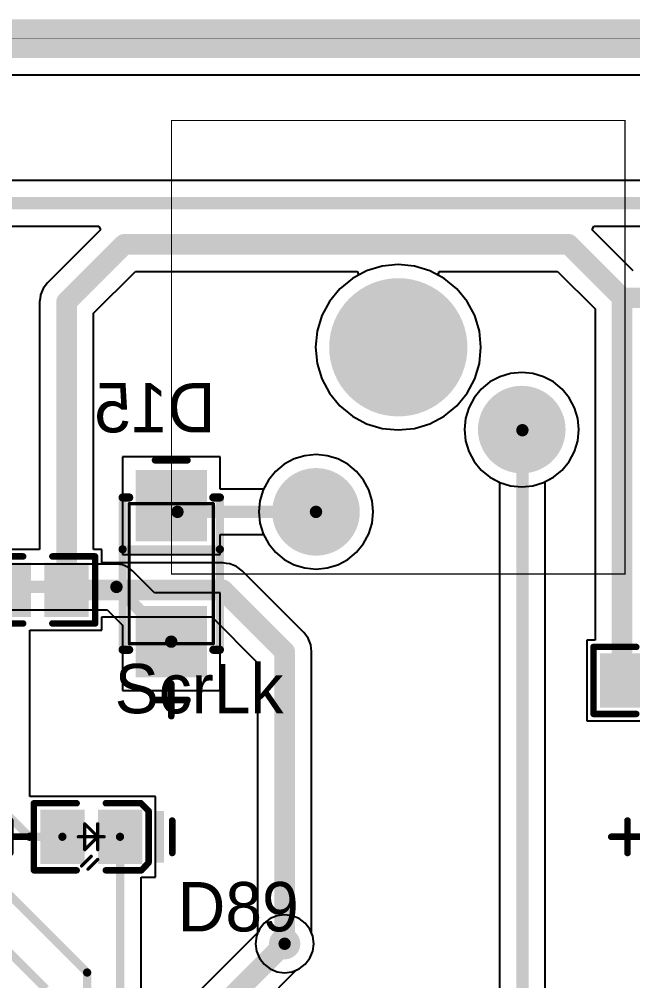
# Model space of a CAD drawing. Header units: millimetres. Extents: x 25 to 374, y 23 to 150.
# Drawn here: x 332.89 to 351.83, y 120.22 to 149.9 of the extents above; entities that cross this region are included whole.
import ezdxf

# ---------------------------------------------------------------- set-up
doc = ezdxf.new("R2010")
doc.units = ezdxf.units.MM
for name, color, linetype in [('BottomLayer', 5, 'Continuous'), ('BottomOverlay', 54, 'Continuous'), ('BottomPaste', 16, 'Continuous'), ('BottomSolder', 6, 'Continuous'), ('KeepOutLayer', 6, 'Continuous'), ('Mechanical1', 6, 'Continuous'), ('Mechanical13', 56, 'Continuous'), ('Mechanical15', 56, 'Continuous'), ('MultiLayer', 9, 'Continuous'), ('PadHoleLayer', 156, 'Continuous'), ('TopLayer', 1, 'Continuous'), ('TopOverlay', 2, 'Continuous'), ('TopPaste', 8, 'Continuous'), ('TopSolder', 216, 'Continuous'), ('ViaHoleLayer', 16, 'Continuous')]:
    doc.layers.add(name, color=color, linetype=linetype)

# ---------------------------------------------------------------- blocks, each defined once
blk = doc.blocks.new('0805_R_10')
at = {"layer": 'TopLayer'}
for points in [[(-1.47, -0.735), (-0.31, -0.735), (-1.47, 0.735), (-0.31, 0.735)], [(0.31, -0.735), (1.47, -0.735), (0.31, 0.735), (1.47, 0.735)]]:
    blk.add_solid(points, dxfattribs=at)
at = {"layer": 'TopOverlay', "const_width": 0.2}
for points in [[(-1.77, -1.035), (-1.77, 1.035)], [(-1.77, 1.035), (-0.45, 1.035)], [(0.45, 1.035), (1.77, 1.035)], [(1.77, -1.035), (1.77, 1.035)], [(-1.77, -1.035), (-0.45, -1.035)], [(0.45, -1.035), (1.77, -1.035)]]:
    blk.add_lwpolyline(points, dxfattribs=at)
at = {"layer": 'TopOverlay', "const_width": 0.1}
for points in [[(-1.82, 1.035, 1), (-1.72, 1.035, 1)], [(-1.82, 1.035, 1), (-1.72, 1.035, 1)], [(-0.5, 1.035, 1), (-0.4, 1.035, 1)], [(0.4, 1.035, 1), (0.5, 1.035, 1)], [(1.72, 1.035, 1), (1.82, 1.035, 1)], [(1.72, 1.035, 1), (1.82, 1.035, 1)], [(-1.82, -1.035, 1), (-1.72, -1.035, 1)], [(-1.82, -1.035, 1), (-1.72, -1.035, 1)], [(-0.5, -1.035, 1), (-0.4, -1.035, 1)], [(0.4, -1.035, 1), (0.5, -1.035, 1)], [(1.72, -1.035, 1), (1.82, -1.035, 1)], [(1.72, -1.035, 1), (1.82, -1.035, 1)]]:
    blk.add_lwpolyline(points, format="xyb", close=True, dxfattribs=at)
at = {"layer": 'TopPaste'}
for points in [[(-1.47, -0.735), (-0.31, -0.735), (-1.47, 0.735), (-0.31, 0.735)], [(0.31, -0.735), (1.47, -0.735), (0.31, 0.735), (1.47, 0.735)]]:
    blk.add_solid(points, dxfattribs=at)
at = {"layer": 'TopSolder'}
for points in [[(-1.572, -0.837), (-0.208, -0.837), (-1.572, 0.837), (-0.208, 0.837)], [(0.208, -0.837), (1.572, -0.837), (0.208, 0.837), (1.572, 0.837)]]:
    blk.add_solid(points, dxfattribs=at)
blk = doc.blocks.new('0805_R_11')
at = {"layer": 'TopLayer'}
for points in [[(-1.47, -0.735), (-0.31, -0.735), (-1.47, 0.735), (-0.31, 0.735)], [(0.31, -0.735), (1.47, -0.735), (0.31, 0.735), (1.47, 0.735)]]:
    blk.add_solid(points, dxfattribs=at)
at = {"layer": 'TopOverlay', "const_width": 0.2}
for points in [[(-1.77, 1.035), (-1.77, -1.035)], [(-0.45, 1.035), (-1.77, 1.035)], [(1.77, 1.035), (0.45, 1.035)], [(1.77, 1.035), (1.77, -1.035)], [(-0.45, -1.035), (-1.77, -1.035)], [(1.77, -1.035), (0.45, -1.035)]]:
    blk.add_lwpolyline(points, dxfattribs=at)
at = {"layer": 'TopOverlay', "const_width": 0.1}
for points in [[(-1.82, 1.035, 1), (-1.72, 1.035, 1)], [(-1.82, 1.035, 1), (-1.72, 1.035, 1)], [(-0.5, 1.035, 1), (-0.4, 1.035, 1)], [(0.4, 1.035, 1), (0.5, 1.035, 1)], [(1.72, 1.035, 1), (1.82, 1.035, 1)], [(1.72, 1.035, 1), (1.82, 1.035, 1)], [(-1.82, -1.035, 1), (-1.72, -1.035, 1)], [(-1.82, -1.035, 1), (-1.72, -1.035, 1)], [(-0.5, -1.035, 1), (-0.4, -1.035, 1)], [(0.4, -1.035, 1), (0.5, -1.035, 1)], [(1.72, -1.035, 1), (1.82, -1.035, 1)], [(1.72, -1.035, 1), (1.82, -1.035, 1)]]:
    blk.add_lwpolyline(points, format="xyb", close=True, dxfattribs=at)
at = {"layer": 'TopPaste'}
for points in [[(-1.47, -0.735), (-0.31, -0.735), (-1.47, 0.735), (-0.31, 0.735)], [(0.31, -0.735), (1.47, -0.735), (0.31, 0.735), (1.47, 0.735)]]:
    blk.add_solid(points, dxfattribs=at)
at = {"layer": 'TopSolder'}
for points in [[(-1.572, -0.837), (-0.208, -0.837), (-1.572, 0.837), (-0.208, 0.837)], [(0.208, -0.837), (1.572, -0.837), (0.208, 0.837), (1.572, 0.837)]]:
    blk.add_solid(points, dxfattribs=at)
blk = doc.blocks.new('0805_LED_S1_15')
at = {"layer": 'Mechanical13', "const_width": 0.1}
for points in [[(0.1, 1), (-0.2, 0.7)], [(0.3, 0.9), (0, 0.6)], [(0.2, 0.4), (-0.2, 0)], [(-0.2, 0.4), (-0.2, -0.4)], [(0.2, 0.4), (0.2, -0.4)], [(0.4, 0), (-0.4, 0)], [(0.2, -0.4), (-0.2, 0)]]:
    blk.add_lwpolyline(points, dxfattribs=at)
at = {"layer": 'Mechanical13', "const_width": 0.05}
for points in [[(0.075, 1, 1), (0.125, 1, 1)], [(0.275, 0.9, 1), (0.325, 0.9, 1)], [(-0.225, 0.7, 1), (-0.175, 0.7, 1)], [(-0.025, 0.6, 1), (0.025, 0.6, 1)], [(-0.225, 0.4, 1), (-0.175, 0.4, 1)], [(0.175, 0.4, 1), (0.225, 0.4, 1)], [(0.175, 0.4, 1), (0.225, 0.4, 1)], [(-0.425, 0, 1), (-0.375, 0, 1)], [(-0.225, 0, 1), (-0.175, 0, 1)], [(-0.225, 0, 1), (-0.175, 0, 1)], [(0.375, 0, 1), (0.425, 0, 1)], [(-0.225, -0.4, 1), (-0.175, -0.4, 1)], [(0.175, -0.4, 1), (0.225, -0.4, 1)], [(0.175, -0.4, 1), (0.225, -0.4, 1)]]:
    blk.add_lwpolyline(points, format="xyb", close=True, dxfattribs=at)
at = {"layer": 'Mechanical15', "const_width": 0.203}
for points in [[(-2.5, 0.5), (-2.5, -0.5)], [(2.5, 0.5), (2.5, -0.5)], [(3, 0), (2, 0)]]:
    blk.add_lwpolyline(points, dxfattribs=at)
at = {"layer": 'Mechanical15', "const_width": 0.102}
for points in [[(-2.551, 0.5, 1), (-2.449, 0.5, 1)], [(2.449, 0.5, 1), (2.551, 0.5, 1)], [(1.949, 0, 1), (2.051, 0, 1)], [(2.949, 0, 1), (3.051, 0, 1)], [(-2.551, -0.5, 1), (-2.449, -0.5, 1)], [(2.449, -0.5, 1), (2.551, -0.5, 1)]]:
    blk.add_lwpolyline(points, format="xyb", close=True, dxfattribs=at)
at = {"layer": 'TopLayer'}
for points in [[(-0.31, 0.735), (-1.47, 0.735), (-0.31, -0.735), (-1.47, -0.735)], [(1.47, 0.735), (0.31, 0.735), (1.47, -0.735), (0.31, -0.735)]]:
    blk.add_solid(points, dxfattribs=at)
at = {"layer": 'TopOverlay', "const_width": 0.2}
for points in [[(-1.55, 1.035), (-1.77, 0.8)], [(-1.77, 0.8), (-1.77, -0.8)], [(-0.45, 1.035), (-1.55, 1.035)], [(1.77, 1.035), (0.45, 1.035)], [(1.77, 1.035), (1.77, -1.035)], [(-1.535, -1.035), (-1.77, -0.8)], [(-0.45, -1.035), (-1.535, -1.035)], [(1.77, -1.035), (0.45, -1.035)]]:
    blk.add_lwpolyline(points, dxfattribs=at)
at = {"layer": 'TopOverlay', "const_width": 0.1}
for points in [[(-1.82, 0.8, 1), (-1.72, 0.8, 1)], [(-1.82, 0.8, 1), (-1.72, 0.8, 1)], [(-1.6, 1.035, 1), (-1.5, 1.035, 1)], [(-1.6, 1.035, 1), (-1.5, 1.035, 1)], [(-0.5, 1.035, 1), (-0.4, 1.035, 1)], [(0.4, 1.035, 1), (0.5, 1.035, 1)], [(1.72, 1.035, 1), (1.82, 1.035, 1)], [(1.72, 1.035, 1), (1.82, 1.035, 1)], [(-1.82, -0.8, 1), (-1.72, -0.8, 1)], [(-1.82, -0.8, 1), (-1.72, -0.8, 1)], [(-1.585, -1.035, 1), (-1.485, -1.035, 1)], [(-1.585, -1.035, 1), (-1.485, -1.035, 1)], [(-0.5, -1.035, 1), (-0.4, -1.035, 1)], [(0.4, -1.035, 1), (0.5, -1.035, 1)], [(1.72, -1.035, 1), (1.82, -1.035, 1)], [(1.72, -1.035, 1), (1.82, -1.035, 1)]]:
    blk.add_lwpolyline(points, format="xyb", close=True, dxfattribs=at)
at = {"layer": 'TopOverlay'}
blk.add_solid([(-2.245, -0.8), (-1.945, -0.8), (-2.245, 0.8), (-1.945, 0.8)], dxfattribs=at)
at = {"layer": 'TopPaste'}
for points in [[(-0.31, 0.735), (-1.47, 0.735), (-0.31, -0.735), (-1.47, -0.735)], [(1.47, 0.735), (0.31, 0.735), (1.47, -0.735), (0.31, -0.735)]]:
    blk.add_solid(points, dxfattribs=at)
at = {"layer": 'TopSolder'}
for points in [[(-0.208, 0.837), (-1.572, 0.837), (-0.208, -0.837), (-1.572, -0.837)], [(1.572, 0.837), (0.208, 0.837), (1.572, -0.837), (0.208, -0.837)]]:
    blk.add_solid(points, dxfattribs=at)
blk = doc.blocks.new('0805_LED_S1_16')
at = {"layer": 'Mechanical13', "const_width": 0.1}
for points in [[(0.1, 1), (-0.2, 0.7)], [(0.3, 0.9), (0, 0.6)], [(0.2, 0.4), (-0.2, 0)], [(-0.2, 0.4), (-0.2, -0.4)], [(0.2, 0.4), (0.2, -0.4)], [(0.4, 0), (-0.4, 0)], [(0.2, -0.4), (-0.2, 0)]]:
    blk.add_lwpolyline(points, dxfattribs=at)
at = {"layer": 'Mechanical13', "const_width": 0.05}
for points in [[(0.075, 1, 1), (0.125, 1, 1)], [(0.275, 0.9, 1), (0.325, 0.9, 1)], [(-0.225, 0.7, 1), (-0.175, 0.7, 1)], [(-0.025, 0.6, 1), (0.025, 0.6, 1)], [(-0.225, 0.4, 1), (-0.175, 0.4, 1)], [(0.175, 0.4, 1), (0.225, 0.4, 1)], [(0.175, 0.4, 1), (0.225, 0.4, 1)], [(-0.425, 0, 1), (-0.375, 0, 1)], [(-0.225, 0, 1), (-0.175, 0, 1)], [(-0.225, 0, 1), (-0.175, 0, 1)], [(0.375, 0, 1), (0.425, 0, 1)], [(-0.225, -0.4, 1), (-0.175, -0.4, 1)], [(0.175, -0.4, 1), (0.225, -0.4, 1)], [(0.175, -0.4, 1), (0.225, -0.4, 1)]]:
    blk.add_lwpolyline(points, format="xyb", close=True, dxfattribs=at)
at = {"layer": 'Mechanical15', "const_width": 0.203}
for points in [[(-2.5, 0.5), (-2.5, -0.5)], [(2.5, 0.5), (2.5, -0.5)], [(3, 0), (2, 0)]]:
    blk.add_lwpolyline(points, dxfattribs=at)
at = {"layer": 'Mechanical15', "const_width": 0.102}
for points in [[(-2.551, 0.5, 1), (-2.449, 0.5, 1)], [(2.449, 0.5, 1), (2.551, 0.5, 1)], [(1.949, 0, 1), (2.051, 0, 1)], [(2.949, 0, 1), (3.051, 0, 1)], [(-2.551, -0.5, 1), (-2.449, -0.5, 1)], [(2.449, -0.5, 1), (2.551, -0.5, 1)]]:
    blk.add_lwpolyline(points, format="xyb", close=True, dxfattribs=at)
at = {"layer": 'TopLayer'}
for points in [[(-0.31, 0.735), (-1.47, 0.735), (-0.31, -0.735), (-1.47, -0.735)], [(1.47, 0.735), (0.31, 0.735), (1.47, -0.735), (0.31, -0.735)]]:
    blk.add_solid(points, dxfattribs=at)
at = {"layer": 'TopOverlay', "const_width": 0.2}
for points in [[(-1.55, 1.035), (-1.77, 0.8)], [(-1.77, 0.8), (-1.77, -0.8)], [(-0.45, 1.035), (-1.55, 1.035)], [(1.77, 1.035), (0.45, 1.035)], [(1.77, 1.035), (1.77, -1.035)], [(-1.535, -1.035), (-1.77, -0.8)], [(-0.45, -1.035), (-1.535, -1.035)], [(1.77, -1.035), (0.45, -1.035)]]:
    blk.add_lwpolyline(points, dxfattribs=at)
at = {"layer": 'TopOverlay', "const_width": 0.1}
for points in [[(-1.82, 0.8, 1), (-1.72, 0.8, 1)], [(-1.82, 0.8, 1), (-1.72, 0.8, 1)], [(-1.6, 1.035, 1), (-1.5, 1.035, 1)], [(-1.6, 1.035, 1), (-1.5, 1.035, 1)], [(-0.5, 1.035, 1), (-0.4, 1.035, 1)], [(0.4, 1.035, 1), (0.5, 1.035, 1)], [(1.72, 1.035, 1), (1.82, 1.035, 1)], [(1.72, 1.035, 1), (1.82, 1.035, 1)], [(-1.82, -0.8, 1), (-1.72, -0.8, 1)], [(-1.82, -0.8, 1), (-1.72, -0.8, 1)], [(-1.585, -1.035, 1), (-1.485, -1.035, 1)], [(-1.585, -1.035, 1), (-1.485, -1.035, 1)], [(-0.5, -1.035, 1), (-0.4, -1.035, 1)], [(0.4, -1.035, 1), (0.5, -1.035, 1)], [(1.72, -1.035, 1), (1.82, -1.035, 1)], [(1.72, -1.035, 1), (1.82, -1.035, 1)]]:
    blk.add_lwpolyline(points, format="xyb", close=True, dxfattribs=at)
at = {"layer": 'TopOverlay'}
blk.add_solid([(-2.245, -0.8), (-1.945, -0.8), (-2.245, 0.8), (-1.945, 0.8)], dxfattribs=at)
at = {"layer": 'TopPaste'}
for points in [[(-0.31, 0.735), (-1.47, 0.735), (-0.31, -0.735), (-1.47, -0.735)], [(1.47, 0.735), (0.31, 0.735), (1.47, -0.735), (0.31, -0.735)]]:
    blk.add_solid(points, dxfattribs=at)
at = {"layer": 'TopSolder'}
for points in [[(-0.208, 0.837), (-1.572, 0.837), (-0.208, -0.837), (-1.572, -0.837)], [(1.572, 0.837), (0.208, 0.837), (1.572, -0.837), (0.208, -0.837)]]:
    blk.add_solid(points, dxfattribs=at)
blk = doc.blocks.new('SMA_DO_214AC__S1_B_43')
at = {"layer": 'BottomLayer'}
for points in [[(-1.1, -1), (-1.1, 1), (-3.1, -1), (-3.1, 1)], [(3.1, -1), (3.1, 1), (1.1, -1), (1.1, 1)]]:
    blk.add_solid(points, dxfattribs=at)
at = {"layer": 'BottomOverlay', "const_width": 0.254}
for points in [[(-2.35, 1.3), (-2.35, 1.5)], [(2.35, 1.5), (-2.35, 1.5)], [(-0.75, -1.5), (-0.75, 1.5)], [(2.35, 1.3), (2.35, 1.5)], [(-2.35, -1.5), (-2.35, -1.3)], [(2.35, -1.5), (2.35, -1.3)], [(2.35, -1.5), (-2.35, -1.5)]]:
    blk.add_lwpolyline(points, dxfattribs=at)
at = {"layer": 'BottomOverlay', "const_width": 0.127}
for points in [[(-2.414, 1.5, 1), (-2.287, 1.5, 1)], [(-2.414, 1.5, 1), (-2.287, 1.5, 1)], [(-0.814, 1.5, 1), (-0.687, 1.5, 1)], [(2.287, 1.5, 1), (2.414, 1.5, 1)], [(2.287, 1.5, 1), (2.414, 1.5, 1)], [(-2.414, 1.3, 1), (-2.287, 1.3, 1)], [(2.287, 1.3, 1), (2.414, 1.3, 1)], [(-2.414, -1.3, 1), (-2.287, -1.3, 1)], [(2.287, -1.3, 1), (2.414, -1.3, 1)], [(-2.414, -1.5, 1), (-2.287, -1.5, 1)], [(-2.414, -1.5, 1), (-2.287, -1.5, 1)], [(-0.814, -1.5, 1), (-0.687, -1.5, 1)], [(2.287, -1.5, 1), (2.414, -1.5, 1)], [(2.287, -1.5, 1), (2.414, -1.5, 1)]]:
    blk.add_lwpolyline(points, format="xyb", close=True, dxfattribs=at)
at = {"layer": 'BottomPaste'}
for points in [[(-1.1, -1), (-1.1, 1), (-3.1, -1), (-3.1, 1)], [(3.1, -1), (3.1, 1), (1.1, -1), (1.1, 1)]]:
    blk.add_solid(points, dxfattribs=at)
at = {"layer": 'BottomSolder'}
for points in [[(-0.998, -1.102), (-0.998, 1.102), (-3.202, -1.102), (-3.202, 1.102)], [(3.202, -1.102), (3.202, 1.102), (0.998, -1.102), (0.998, 1.102)]]:
    blk.add_solid(points, dxfattribs=at)
at = {"layer": 'Mechanical13', "const_width": 0.1}
for points in [[(2.16, 1.3), (-2.16, 1.3)], [(-2.16, -1.3), (-2.16, 1.3)], [(2.16, -1.3), (2.16, 1.3)], [(2.16, -1.3), (-2.16, -1.3)]]:
    blk.add_lwpolyline(points, dxfattribs=at)
at = {"layer": 'Mechanical13', "const_width": 0.05}
for points in [[(-2.185, 1.3, 1), (-2.135, 1.3, 1)], [(-2.185, 1.3, 1), (-2.135, 1.3, 1)], [(2.135, 1.3, 1), (2.185, 1.3, 1)], [(2.135, 1.3, 1), (2.185, 1.3, 1)], [(-2.185, -1.3, 1), (-2.135, -1.3, 1)], [(-2.185, -1.3, 1), (-2.135, -1.3, 1)], [(2.135, -1.3, 1), (2.185, -1.3, 1)], [(2.135, -1.3, 1), (2.185, -1.3, 1)]]:
    blk.add_lwpolyline(points, format="xyb", close=True, dxfattribs=at)
at = {"layer": 'Mechanical15', "const_width": 0.203}
for points in [[(-3.5, -0.5), (-3.5, 0.5)], [(3.9, -0.5), (3.9, 0.5)], [(4.4, 0), (3.4, 0)]]:
    blk.add_lwpolyline(points, dxfattribs=at)
at = {"layer": 'Mechanical15', "const_width": 0.102}
for points in [[(-3.551, 0.5, 1), (-3.449, 0.5, 1)], [(3.849, 0.5, 1), (3.951, 0.5, 1)], [(3.349, 0, 1), (3.451, 0, 1)], [(4.349, 0, 1), (4.451, 0, 1)], [(-3.551, -0.5, 1), (-3.449, -0.5, 1)], [(3.849, -0.5, 1), (3.951, -0.5, 1)]]:
    blk.add_lwpolyline(points, format="xyb", close=True, dxfattribs=at)
blk = doc.blocks.new('MX_SW_3_135')
at = {"layer": 'BottomLayer'}
for points, const_width in [([(-1.016, 0, 1), (1.016, 0, 1)], 2.032), ([(3.185, -2.54, 1), (4.435, -2.54, 1)], 1.25), ([(-3.165, -5.08, 1), (-1.915, -5.08, 1)], 1.25)]:
    blk.add_lwpolyline(points, format="xyb", close=True, dxfattribs=dict(at, const_width=const_width))
at = {"layer": 'BottomSolder'}
for points, const_width in [([(-1.067, 0, 1), (1.067, 0, 1)], 2.134), ([(3.134, -2.54, 1), (4.486, -2.54, 1)], 1.352), ([(-3.216, -5.08, 1), (-1.864, -5.08, 1)], 1.352)]:
    blk.add_lwpolyline(points, format="xyb", close=True, dxfattribs=dict(at, const_width=const_width))
at = {"layer": 'Mechanical1', "const_width": 0.0381}
for points in [[(-7, -7), (-7, 7)], [(-7, 7), (7, 7)], [(7, -7), (7, 7)], [(-7, -7), (7, -7)]]:
    blk.add_lwpolyline(points, dxfattribs=at)
at = {"layer": 'Mechanical1', "const_width": 0.0191}
for points in [[(-7.01, 7, 1), (-6.99, 7, 1)], [(-7.01, 7, 1), (-6.99, 7, 1)], [(6.99, 7, 1), (7.01, 7, 1)], [(6.99, 7, 1), (7.01, 7, 1)], [(-7.01, -7, 1), (-6.99, -7, 1)], [(-7.01, -7, 1), (-6.99, -7, 1)], [(6.99, -7, 1), (7.01, -7, 1)], [(6.99, -7, 1), (7.01, -7, 1)]]:
    blk.add_lwpolyline(points, format="xyb", close=True, dxfattribs=at)
at = {"layer": 'MultiLayer'}
for points, const_width in [([(-1.016, 0, 1), (1.016, 0, 1)], 2.032), ([(3.185, -2.54, 1), (4.435, -2.54, 1)], 1.25), ([(-3.165, -5.08, 1), (-1.915, -5.08, 1)], 1.25)]:
    blk.add_lwpolyline(points, format="xyb", close=True, dxfattribs=dict(at, const_width=const_width))
at = {"layer": 'PadHoleLayer'}
for points, const_width in [([(-1.016, 0, 1), (1.016, 0, 1)], 2.032), ([(3.435, -2.54, 1), (4.185, -2.54, 1)], 0.75), ([(-2.915, -5.08, 1), (-2.165, -5.08, 1)], 0.75)]:
    blk.add_lwpolyline(points, format="xyb", close=True, dxfattribs=dict(at, const_width=const_width))
at = {"layer": 'TopLayer'}
for points, const_width in [([(-1.016, 0, 1), (1.016, 0, 1)], 2.032), ([(3.185, -2.54, 1), (4.435, -2.54, 1)], 1.25), ([(-3.165, -5.08, 1), (-1.915, -5.08, 1)], 1.25)]:
    blk.add_lwpolyline(points, format="xyb", close=True, dxfattribs=dict(at, const_width=const_width))
at = {"layer": 'TopSolder'}
for points, const_width in [([(-1.067, 0, 1), (1.067, 0, 1)], 2.134), ([(3.134, -2.54, 1), (4.486, -2.54, 1)], 1.352), ([(-3.216, -5.08, 1), (-1.864, -5.08, 1)], 1.352)]:
    blk.add_lwpolyline(points, format="xyb", close=True, dxfattribs=dict(at, const_width=const_width))

msp = doc.modelspace()

# ---------------------------------------------------------------- linework, layer by layer
at = {"layer": 'BottomLayer'}
for p, q in [((26.613, 148.181), (372.04, 148.181)), ((344.094, 142.274), (343.615, 142.129)), ((344.592, 142.323), (344.094, 142.274)), ((345.09, 142.274), (344.592, 142.323)), ((345.568, 142.129), (345.09, 142.274)), ((343.174, 141.893), (342.787, 141.576)), ((343.615, 142.129), (343.174, 141.893)), ((346.01, 141.893), (345.568, 142.129)), ((346.396, 141.576), (346.01, 141.893)), ((342.787, 141.576), (342.469, 141.189)), ((346.714, 141.189), (346.396, 141.576)), ((342.469, 141.189), (342.234, 140.748)), ((346.95, 140.748), (346.714, 141.189)), ((342.234, 140.748), (342.088, 140.269)), ((347.095, 140.269), (346.95, 140.748)), ((342.088, 140.269), (342.039, 139.771)), ((347.144, 139.771), (347.095, 140.269)), ((342.039, 139.771), (342.088, 139.273)), ((347.095, 139.273), (347.144, 139.771)), ((342.088, 139.273), (342.234, 138.794)), ((346.95, 138.794), (347.095, 139.273)), ((348.057, 138.964), (347.726, 138.863)), ((348.402, 138.998), (348.057, 138.964)), ((348.746, 138.964), (348.402, 138.998)), ((349.078, 138.863), (348.746, 138.964)), ((342.234, 138.794), (342.469, 138.353)), ((346.714, 138.353), (346.95, 138.794)), ((347.42, 138.7), (347.153, 138.48)), ((347.726, 138.863), (347.42, 138.7)), ((349.383, 138.7), (349.078, 138.863)), ((349.651, 138.48), (349.383, 138.7)), ((342.469, 138.353), (342.787, 137.966)), ((346.396, 137.966), (346.714, 138.353)), ((347.153, 138.48), (346.933, 138.213)), ((349.87, 138.213), (349.651, 138.48)), ((346.933, 138.213), (346.77, 137.907)), ((350.034, 137.907), (349.87, 138.213)), ((342.787, 137.966), (343.174, 137.649)), ((346.01, 137.649), (346.396, 137.966)), ((346.77, 137.907), (346.669, 137.576)), ((350.134, 137.576), (350.034, 137.907)), ((343.174, 137.649), (343.615, 137.413)), ((345.568, 137.413), (346.01, 137.649)), ((346.669, 137.576), (346.635, 137.231)), ((350.168, 137.231), (350.134, 137.576)), ((343.615, 137.413), (344.094, 137.268)), ((344.094, 137.268), (344.592, 137.219)), ((344.592, 137.219), (345.09, 137.268)), ((345.09, 137.268), (345.568, 137.413)), ((346.635, 137.231), (346.669, 136.886)), ((350.134, 136.886), (350.168, 137.231)), ((346.669, 136.886), (346.77, 136.555)), ((350.034, 136.555), (350.134, 136.886)), ((346.77, 136.555), (346.933, 136.25)), ((349.87, 136.25), (350.034, 136.555)), ((339.092, 136.392), (336.076, 136.392)), ((336.076, 136.392), (336.076, 133.376)), ((339.092, 135.396), (339.092, 136.392)), ((341.376, 136.323), (341.07, 136.16)), ((341.707, 136.424), (341.376, 136.323)), ((342.052, 136.458), (341.707, 136.424)), ((342.396, 136.424), (342.052, 136.458)), ((342.728, 136.323), (342.396, 136.424)), ((343.033, 136.16), (342.728, 136.323)), ((346.933, 136.25), (347.153, 135.982)), ((349.651, 135.982), (349.87, 136.25)), ((341.07, 136.16), (340.803, 135.94)), ((343.301, 135.94), (343.033, 136.16)), ((347.153, 135.982), (347.42, 135.762)), ((349.383, 135.762), (349.651, 135.982)), ((340.583, 135.673), (340.435, 135.396)), ((340.803, 135.94), (340.583, 135.673)), ((343.52, 135.673), (343.301, 135.94)), ((343.684, 135.367), (343.52, 135.673)), ((347.42, 135.762), (347.726, 135.599)), ((349.078, 135.599), (349.383, 135.762)), ((340.435, 135.396), (339.092, 135.396)), ((343.784, 135.036), (343.684, 135.367)), ((347.726, 135.599), (348.057, 135.499)), ((348.057, 135.499), (348.402, 135.465)), ((348.402, 135.465), (348.746, 135.499)), ((348.746, 135.499), (349.078, 135.599)), ((343.818, 134.691), (343.784, 135.036)), ((343.784, 134.346), (343.818, 134.691)), ((343.684, 134.015), (343.784, 134.346)), ((339.092, 133.376), (339.092, 133.987)), ((339.092, 133.987), (340.435, 133.987)), ((340.435, 133.987), (340.583, 133.71)), ((343.52, 133.71), (343.684, 134.015)), ((340.583, 133.71), (340.803, 133.442)), ((343.301, 133.442), (343.52, 133.71)), ((336.076, 133.376), (339.092, 133.376)), ((340.803, 133.442), (341.07, 133.222)), ((343.033, 133.222), (343.301, 133.442)), ((335.894, 133.078), (323.974, 133.078)), ((336.076, 133.054), (335.894, 133.078)), ((336.246, 132.984), (336.076, 133.054)), ((336.392, 132.872), (336.246, 132.984)), ((341.07, 133.222), (341.376, 133.059)), ((341.376, 133.059), (341.707, 132.959)), ((342.396, 132.959), (342.728, 133.059)), ((342.728, 133.059), (343.033, 133.222)), ((337.072, 132.192), (336.392, 132.872)), ((341.707, 132.959), (342.052, 132.925)), ((342.052, 132.925), (342.396, 132.959)), ((339.092, 132.192), (337.072, 132.192)), ((339.092, 129.176), (339.092, 132.192)), ((319.986, 131.669), (335.602, 131.669)), ((335.602, 131.669), (336.076, 131.195)), ((336.076, 131.195), (336.076, 129.176)), ((336.076, 129.176), (339.092, 129.176)), ((340.636, 122.135), (340.45, 121.993)), ((340.852, 122.225), (340.636, 122.135)), ((341.084, 122.255), (340.852, 122.225)), ((341.316, 122.225), (341.084, 122.255)), ((341.532, 122.135), (341.316, 122.225)), ((341.718, 121.993), (341.532, 122.135)), ((340.274, 121.726), (337.564, 119.016)), ((340.307, 121.807), (340.274, 121.726)), ((340.45, 121.993), (340.307, 121.807)), ((341.86, 121.807), (341.718, 121.993)), ((341.95, 121.591), (341.86, 121.807)), ((341.981, 121.359), (341.95, 121.591)), ((341.86, 120.91), (341.95, 121.127)), ((341.95, 121.127), (341.981, 121.359)), ((341.718, 120.725), (341.86, 120.91)), ((338.498, 117.595), (341.451, 120.549)), ((341.451, 120.549), (341.532, 120.582)), ((341.532, 120.582), (341.718, 120.725))]:
    msp.add_line(p, q, dxfattribs=at)
for points, const_width in [([(337.776, 134.691), (342.052, 134.691)], 0.381), ([(318.478, 132.374), (335.894, 132.374)], 0.381), ([(335.894, 132.374), (337.584, 130.684)], 0.381), ([(337.909, 118.184), (341.084, 121.359)], 0.635)]:
    msp.add_lwpolyline(points, dxfattribs=dict(at, const_width=const_width))
for points, const_width in [([(337.681, 134.691, 1), (337.871, 134.691, 1)], 0.191), ([(341.956, 134.691, 1), (342.147, 134.691, 1)], 0.191), ([(335.798, 132.374, 1), (335.989, 132.374, 1)], 0.191), ([(335.798, 132.374, 1), (335.989, 132.374, 1)], 0.191), ([(337.489, 130.684, 1), (337.679, 130.684, 1)], 0.191), ([(340.893, 121.359, 1), (341.274, 121.359, 1)], 0.381), ([(340.925, 121.359, 1), (341.243, 121.359, 1)], 0.318)]:
    msp.add_lwpolyline(points, format="xyb", close=True, dxfattribs=dict(at, const_width=const_width))
at = {"layer": 'BottomSolder', "const_width": 0.483}
msp.add_lwpolyline([(340.843, 121.359, 1), (341.325, 121.359, 1)], format="xyb", close=True, dxfattribs=at)
at = {"layer": 'KeepOutLayer', "const_width": 1.2}
msp.add_lwpolyline([(25.495, 149.299), (373.158, 149.299)], dxfattribs=at)
at = {"layer": 'Mechanical1', "const_width": 0.0127}
for points in [[(25.495, 149.305), (373.158, 149.305)], [(337.582, 146.78), (351.582, 146.78)], [(337.582, 132.781), (337.582, 146.78)], [(351.582, 132.781), (351.582, 146.78)], [(337.582, 132.781), (351.582, 132.781)]]:
    msp.add_lwpolyline(points, dxfattribs=at)
at = {"layer": 'Mechanical1', "const_width": 0.00635}
for points in [[(337.579, 146.78, 1), (337.585, 146.78, 1)], [(337.579, 146.78, 1), (337.585, 146.78, 1)], [(351.579, 146.78, 1), (351.585, 146.78, 1)], [(351.579, 146.78, 1), (351.585, 146.78, 1)], [(337.579, 132.781, 1), (337.585, 132.781, 1)], [(337.579, 132.781, 1), (337.585, 132.781, 1)], [(351.579, 132.781, 1), (351.585, 132.781, 1)], [(351.579, 132.781, 1), (351.585, 132.781, 1)]]:
    msp.add_lwpolyline(points, format="xyb", close=True, dxfattribs=at)
at = {"layer": 'MultiLayer', "const_width": 0.381}
msp.add_lwpolyline([(340.893, 121.359, 1), (341.274, 121.359, 1)], format="xyb", close=True, dxfattribs=at)
at = {"layer": 'TopLayer'}
for p, q in [((26.613, 148.181), (372.04, 148.181)), ((365.087, 144.923), (307.937, 144.923)), ((308.229, 143.514), (335.353, 143.514)), ((335.402, 143.397), (333.765, 141.76)), ((335.353, 143.514), (335.402, 143.397)), ((350.576, 143.397), (350.625, 143.514)), ((351.842, 142.131), (350.576, 143.397)), ((350.625, 143.514), (364.795, 143.514)), ((335.187, 140.827), (336.476, 142.116)), ((336.476, 142.116), (343.329, 142.116)), ((343.174, 141.893), (342.787, 141.576)), ((343.36, 141.993), (343.174, 141.893)), ((343.329, 142.116), (343.36, 141.993)), ((345.823, 141.993), (345.854, 142.116)), ((346.01, 141.893), (345.823, 141.993)), ((345.854, 142.116), (349.502, 142.116)), ((346.396, 141.576), (346.01, 141.893)), ((349.502, 142.116), (350.664, 140.954)), ((333.633, 141.588), (333.55, 141.387)), ((333.765, 141.76), (333.633, 141.588)), ((333.55, 141.387), (333.535, 141.279)), ((342.787, 141.576), (342.469, 141.189)), ((346.714, 141.189), (346.396, 141.576)), ((333.535, 141.279), (333.521, 141.172)), ((333.521, 141.172), (333.521, 133.524)), ((342.469, 141.189), (342.234, 140.748)), ((346.95, 140.748), (346.714, 141.189)), ((335.187, 133.524), (335.187, 140.827)), ((342.234, 140.748), (342.088, 140.269)), ((347.095, 140.269), (346.95, 140.748)), ((350.664, 140.954), (350.664, 130.73)), ((342.088, 140.269), (342.039, 139.771)), ((347.144, 139.771), (347.095, 140.269)), ((342.039, 139.771), (342.088, 139.273)), ((347.095, 139.273), (347.144, 139.771)), ((342.088, 139.273), (342.234, 138.794)), ((346.95, 138.794), (347.095, 139.273)), ((348.057, 138.964), (347.726, 138.863)), ((348.402, 138.998), (348.057, 138.964)), ((348.746, 138.964), (348.402, 138.998)), ((349.078, 138.863), (348.746, 138.964)), ((342.234, 138.794), (342.469, 138.353)), ((346.714, 138.353), (346.95, 138.794)), ((347.42, 138.7), (347.153, 138.48)), ((347.726, 138.863), (347.42, 138.7)), ((349.383, 138.7), (349.078, 138.863)), ((349.651, 138.48), (349.383, 138.7)), ((342.469, 138.353), (342.787, 137.966)), ((346.396, 137.966), (346.714, 138.353)), ((347.153, 138.48), (346.933, 138.213)), ((349.87, 138.213), (349.651, 138.48)), ((346.933, 138.213), (346.77, 137.907)), ((350.034, 137.907), (349.87, 138.213)), ((342.787, 137.966), (343.174, 137.649)), ((346.01, 137.649), (346.396, 137.966)), ((346.77, 137.907), (346.669, 137.576)), ((350.134, 137.576), (350.034, 137.907)), ((343.174, 137.649), (343.615, 137.413)), ((345.568, 137.413), (346.01, 137.649)), ((346.669, 137.576), (346.635, 137.231)), ((350.168, 137.231), (350.134, 137.576)), ((343.615, 137.413), (344.094, 137.268)), ((344.094, 137.268), (344.592, 137.219)), ((344.592, 137.219), (345.09, 137.268)), ((345.09, 137.268), (345.568, 137.413)), ((346.635, 137.231), (346.669, 136.886)), ((350.134, 136.886), (350.168, 137.231)), ((346.669, 136.886), (346.77, 136.555)), ((350.034, 136.555), (350.134, 136.886)), ((346.77, 136.555), (346.933, 136.25)), ((349.87, 136.25), (350.034, 136.555)), ((341.376, 136.323), (341.07, 136.16)), ((341.707, 136.424), (341.376, 136.323)), ((342.052, 136.458), (341.707, 136.424)), ((342.396, 136.424), (342.052, 136.458)), ((342.728, 136.323), (342.396, 136.424)), ((343.033, 136.16), (342.728, 136.323)), ((346.933, 136.25), (347.153, 135.982)), ((349.651, 135.982), (349.87, 136.25)), ((341.07, 136.16), (340.803, 135.94)), ((343.301, 135.94), (343.033, 136.16)), ((347.153, 135.982), (347.42, 135.762)), ((349.383, 135.762), (349.651, 135.982)), ((340.583, 135.673), (340.42, 135.367)), ((340.803, 135.94), (340.583, 135.673)), ((343.52, 135.673), (343.301, 135.94)), ((343.684, 135.367), (343.52, 135.673)), ((347.42, 135.762), (347.717, 135.603)), ((349.126, 135.625), (349.383, 135.762)), ((340.42, 135.367), (340.319, 135.036)), ((343.784, 135.036), (343.684, 135.367)), ((347.717, 135.603), (347.717, 110.294)), ((349.126, 110.262), (349.126, 135.625)), ((340.319, 135.036), (340.285, 134.691)), ((343.818, 134.691), (343.784, 135.036)), ((340.285, 134.691), (340.319, 134.346)), ((343.784, 134.346), (343.818, 134.691)), ((340.319, 134.346), (340.42, 134.015)), ((343.684, 134.015), (343.784, 134.346)), ((340.42, 134.015), (340.583, 133.71)), ((343.52, 133.71), (343.684, 134.015)), ((340.583, 133.71), (340.803, 133.442)), ((343.301, 133.442), (343.52, 133.71)), ((333.521, 133.524), (331.486, 133.524)), ((335.442, 133.524), (335.187, 133.524)), ((335.442, 133.113), (335.442, 133.524)), ((340.803, 133.442), (341.07, 133.222)), ((343.033, 133.222), (343.301, 133.442)), ((339.179, 133.113), (335.442, 133.113)), ((339.287, 133.099), (339.179, 133.113)), ((339.394, 133.085), (339.287, 133.099)), ((339.595, 133.002), (339.394, 133.085)), ((339.768, 132.869), (339.595, 133.002)), ((341.07, 133.222), (341.376, 133.059)), ((341.376, 133.059), (341.707, 132.959)), ((342.396, 132.959), (342.728, 133.059)), ((342.728, 133.059), (343.033, 133.222)), ((341.673, 130.964), (339.768, 132.869)), ((341.707, 132.959), (342.052, 132.925)), ((342.052, 132.925), (342.396, 132.959)), ((335.442, 131.038), (335.442, 131.448)), ((335.442, 131.448), (338.834, 131.448)), ((338.834, 131.448), (340.251, 130.031)), ((333.222, 125.904), (333.222, 131.038)), ((333.222, 131.038), (335.442, 131.038)), ((341.805, 130.792), (341.673, 130.964)), ((341.888, 130.591), (341.805, 130.792)), ((350.664, 130.73), (350.409, 130.73)), ((350.409, 130.73), (350.409, 128.244)), ((341.902, 130.483), (341.888, 130.591)), ((341.917, 130.376), (341.902, 130.483)), ((341.917, 121.672), (341.917, 130.376)), ((340.251, 130.031), (340.251, 121.672)), ((350.409, 128.244), (352.627, 128.244)), ((337.093, 125.904), (333.222, 125.904)), ((337.093, 123.418), (337.093, 125.904)), ((336.651, 116.26), (336.651, 123.418)), ((336.651, 123.418), (337.093, 123.418)), ((340.218, 121.591), (340.187, 121.359)), ((340.251, 121.672), (340.218, 121.591)), ((341.95, 121.591), (341.917, 121.672)), ((341.981, 121.359), (341.95, 121.591)), ((340.187, 121.359), (340.218, 121.127)), ((340.218, 121.127), (340.307, 120.91)), ((341.86, 120.91), (341.95, 121.127)), ((341.95, 121.127), (341.981, 121.359)), ((340.307, 120.91), (340.45, 120.725)), ((341.718, 120.725), (341.86, 120.91)), ((340.45, 120.725), (340.636, 120.582)), ((340.636, 120.582), (340.852, 120.493)), ((341.316, 120.493), (341.532, 120.582)), ((341.532, 120.582), (341.718, 120.725)), ((340.852, 120.493), (341.084, 120.462)), ((341.084, 120.462), (341.316, 120.493))]:
    msp.add_line(p, q, dxfattribs=at)
for points, const_width in [([(307.937, 144.219), (365.087, 144.219)], 0.381), ([(334.354, 141.172), (336.131, 142.949)], 0.635), ([(336.131, 142.949), (349.847, 142.949)], 0.635), ([(349.847, 142.949), (351.497, 141.299)], 0.635), ([(351.497, 141.299), (357.466, 141.299)], 0.635), ([(351.497, 129.487), (351.497, 141.299)], 0.635), ([(334.354, 132.281), (334.354, 141.172)], 0.635), ([(348.422, 89.611), (348.422, 137.211)], 0.381), ([(334.354, 132.281), (339.179, 132.281)], 0.635), ([(339.179, 132.281), (341.084, 130.376)], 0.635), ([(341.084, 121.359), (341.084, 130.376)], 0.635), ([(332.575, 125.296), (333.21, 124.661)], 0.254), ([(333.21, 124.661), (334.225, 124.661)], 0.254), ([(336.004, 115.644), (336.004, 124.66)], 0.254), ([(331.559, 123.899), (334.988, 120.47)], 0.254), ([(330.67, 123.01), (333.718, 119.962)], 0.254), ([(334.988, 77.671), (334.988, 120.47)], 0.254)]:
    msp.add_lwpolyline(points, dxfattribs=dict(at, const_width=const_width))
for points, const_width in [([(335.972, 142.949, 1), (336.29, 142.949, 1)], 0.318), ([(335.972, 142.949, 1), (336.29, 142.949, 1)], 0.318), ([(349.688, 142.949, 1), (350.006, 142.949, 1)], 0.318), ([(349.688, 142.949, 1), (350.006, 142.949, 1)], 0.318), ([(351.338, 141.299, 1), (351.656, 141.299, 1)], 0.318), ([(351.338, 141.299, 1), (351.656, 141.299, 1)], 0.318), ([(351.338, 141.299, 1), (351.656, 141.299, 1)], 0.318), ([(334.195, 141.172, 1), (334.513, 141.172, 1)], 0.318), ([(334.195, 141.172, 1), (334.513, 141.172, 1)], 0.318), ([(348.327, 137.211, 1), (348.517, 137.211, 1)], 0.191), ([(334.195, 132.281, 1), (334.513, 132.281, 1)], 0.318), ([(334.195, 132.281, 1), (334.513, 132.281, 1)], 0.318), ([(339.02, 132.281, 1), (339.338, 132.281, 1)], 0.318), ([(339.02, 132.281, 1), (339.338, 132.281, 1)], 0.318), ([(340.925, 130.376, 1), (341.243, 130.376, 1)], 0.318), ([(340.925, 130.376, 1), (341.243, 130.376, 1)], 0.318), ([(351.338, 129.487, 1), (351.656, 129.487, 1)], 0.318), ([(333.146, 124.661, 1), (333.273, 124.661, 1)], 0.127), ([(333.146, 124.661, 1), (333.273, 124.661, 1)], 0.127), ([(334.161, 124.661, 1), (334.288, 124.661, 1)], 0.127), ([(335.94, 124.66, 1), (336.067, 124.66, 1)], 0.127), ([(340.893, 121.359, 1), (341.274, 121.359, 1)], 0.381), ([(340.925, 121.359, 1), (341.243, 121.359, 1)], 0.318), ([(334.924, 120.47, 1), (335.051, 120.47, 1)], 0.127), ([(334.924, 120.47, 1), (335.051, 120.47, 1)], 0.127)]:
    msp.add_lwpolyline(points, format="xyb", close=True, dxfattribs=dict(at, const_width=const_width))
at = {"layer": 'TopSolder', "const_width": 0.483}
msp.add_lwpolyline([(340.843, 121.359, 1), (341.325, 121.359, 1)], format="xyb", close=True, dxfattribs=at)
at = {"layer": 'ViaHoleLayer', "const_width": 0.191}
msp.add_lwpolyline([(340.989, 121.359, 1), (341.179, 121.359, 1)], format="xyb", close=True, dxfattribs=at)

# ---------------------------------------------------------------- block references
msp.add_blockref('MX_SW_3_135', (344.592, 139.771))
for name, p, rotation in [('SMA_DO_214AC__S1_B_43', (337.584, 132.784), 270), ('0805_R_11', (333.464, 132.281), 180), ('0805_R_10', (352.387, 129.487), 360), ('0805_LED_S1_16', (335.115, 124.661), 180), ('0805_LED_S1_15', (354.165, 124.661), 180)]:
    msp.add_blockref(name, p, dxfattribs=dict(rotation=rotation))

# ---------------------------------------------------------------- texts
at = {"layer": 'BottomOverlay', "text_generation_flag": 2}
msp.add_text('D15', height=1.524, dxfattribs=at).set_placement((338.948, 137.145))
at = {"layer": 'TopOverlay'}
for s, p in [('ScrLk', (335.839, 128.473)), ('D89', (337.782, 121.74))]:
    msp.add_text(s, height=1.524, dxfattribs=at).set_placement(p)

doc.saveas('drawing.dxf')
